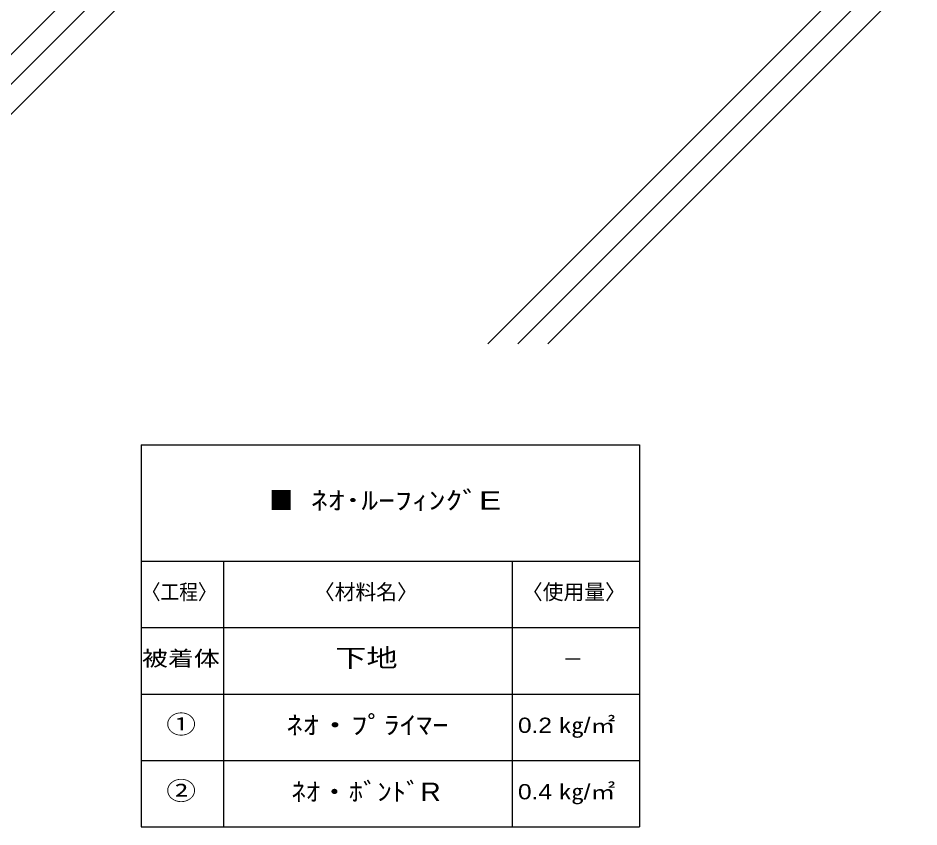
# Model space of a CAD drawing. Units: millimetres, scale not verified. Extents: x -128 to 98, y -111 to 107.
# Drawn here: x -35.6 to 72.8, y -110.8 to -13.4 of the extents above; entities that cross this region are included whole.
import ezdxf
from ezdxf.enums import TextEntityAlignment as Align

# ---------------------------------------------------------------- set-up
doc = ezdxf.new("R2010")
doc.units = ezdxf.units.MM
doc.header["$LTSCALE"] = 0.1
doc.layers.add('0-0_0', color=134, linetype='Continuous')
doc.layers.add('0-5_Z_O-文字', color=134, linetype='Continuous')
doc.styles.add('HGPｺﾞｼｯｸM', font='')
doc.styles.get('HGPｺﾞｼｯｸM').set_extended_font_data('HGPｺﾞｼｯｸM')

msp = doc.modelspace()

# ---------------------------------------------------------------- linework, layer by layer
at = {"layer": '0-0_0'}
for p, q in [((-66.3066, -47.5733), (-20.7643, -2.031)), ((-66.3066, -51.1795), (-20.7643, -5.6372)), ((-64.089, -52.5682), (-19.408, -7.8872)), ((20.92, -52.5682), (65.601, -7.8872)), ((24.5263, -52.5682), (69.2072, -7.8872)), ((28.1325, -52.5682), (72.8135, -7.8872))]:
    msp.add_line(p, q, dxfattribs=at)
at = {"layer": '0-5_Z_O-文字'}
for p, q in [((-20.8163, -64.7254), (39.1837, -64.7254)), ((-20.8163, -64.7254), (-20.8163, -110.7518)), ((39.1837, -64.7254), (39.1837, -110.7518)), ((-20.8163, -78.7518), (39.1837, -78.7518)), ((-20.8163, -86.7518), (39.1837, -86.7518)), ((-20.8163, -94.7518), (39.1837, -94.7518)), ((-20.8163, -102.7518), (39.1837, -102.7518)), ((-20.8163, -110.7518), (39.1837, -110.7518))]:
    msp.add_line(p, q, dxfattribs=at)
at = {"layer": '0-5_Z_O-文字', "color": 1}
for p, q in [((-10.8871, -78.7518), (-10.8871, -110.7518)), ((23.8569, -78.7518), (23.8569, -110.7518))]:
    msp.add_line(p, q, dxfattribs=at)

# ---------------------------------------------------------------- texts
at = {"layer": '0-5_Z_O-文字', "color": 3, "style": 'HGPｺﾞｼｯｸM', "width": 0.95}
msp.add_text('■', height=2.199, dxfattribs=at).set_placement((-5.3747, -73.1929), align=Align.BOTTOM_LEFT)
at = {"layer": '0-5_Z_O-文字', "style": 'HGPｺﾞｼｯｸM'}
for s, height, width, p in [(' ﾈｵ･ﾙｰﾌｨﾝｸﾞE', 2.199, 1.35, (-1.4762, -73.1929)), ('〈工程〉', 1.833, 0.9, (-20.7185, -83.9193)), ('被着体', 1.833, 1.25, (-20.7058, -91.9193)), ('下地', 2.199, 1.25, (2.5712, -92.1452)), ('①', 2.199, 1.2, (-17.7857, -100.1528)), ('ﾈｵ・ﾌﾟﾗｲﾏｰ', 2.199, 1.3, (-3.3146, -100.2442)), ('0.2 ㎏/㎡', 1.833, 1.2, (24.5533, -99.9701)), ('②', 2.199, 1.2, (-17.7857, -108.1528)), ('ﾈｵ・ﾎﾞﾝﾄﾞR', 2.199, 1.15, (-2.7131, -108.267)), ('0.4 ㎏/㎡', 1.833, 1.2, (24.5533, -107.9701))]:
    msp.add_text(s, height=height, dxfattribs=dict(at, width=width)).set_placement(p, align=Align.BOTTOM_LEFT)
for s, p in [('〈材料名〉', (-0.0062, -83.9193)), ('〈使用量〉', (25.0292, -83.9193)), ('－', (29.9023, -92.0018))]:
    msp.add_text(s, height=1.833, dxfattribs=at).set_placement(p, align=Align.BOTTOM_LEFT)

doc.saveas('drawing.dxf')
